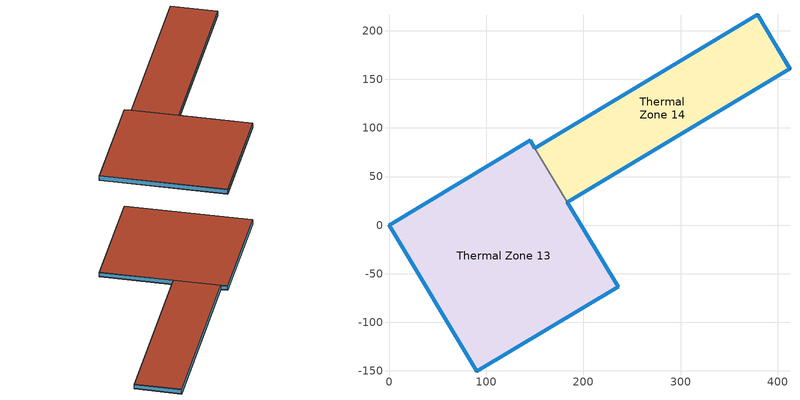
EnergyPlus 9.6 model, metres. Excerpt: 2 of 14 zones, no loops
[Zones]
Thermal Zone 13
 floor to Thermal Zone 11 (Interior Floor): 0,0 145.14,87.21 150.03,79.05 183.45,23.43 235.57,-63.3 90.43,-150.5 z52.4
 wall outside (Ext Wall): 150.03,79.05 145.14,87.21 0,0 90.43,-150.5 235.57,-63.3 183.45,23.43 z52.4:59.72
 wall to Thermal Zone 14 (Interior Wall): 183.45,23.43 150.03,79.05 z52.4:59.72
 window (Ext Window): 90.44,-150.5 235.56,-63.3 z54.23:57.89; 150.03,79.06 145.14,87.2 / 235.56,-63.29 183.46,23.42 z53.13:58.99; 0.01,-0.01 90.43,-150.49 z52.8:59.32; 145.13,87.2 0.01,0.01 z52.84:59.28
 roof outside (Ext Roof): 90.43,-150.5 235.57,-63.3 183.45,23.43 150.03,79.05 145.14,87.21 0,0 z59.72
Thermal Zone 14
 floor to Thermal Zone 12 (Interior Floor): 150.03,79.05 379.04,216.66 412.46,161.04 183.45,23.43 z52.4
 wall outside (Ext Wall): 183.45,23.43 412.46,161.04 379.04,216.66 150.03,79.05 z52.4:59.72
 window (Ext Window): 183.46,23.44 412.46,161.03 z54.23:57.89; 412.46,161.04 379.05,216.65 z53.13:58.99; 379.03,216.65 150.04,79.06 z52.84:59.28
 roof outside (Ext Roof): 183.45,23.43 412.46,161.04 379.04,216.66 150.03,79.05 z59.72
[Building]
Building 1: North Axis {deg}=-0
[Site:Location]
Washington Dc Dulles IntL Ar: Latitude {deg}=38.98; Longitude {deg}=-77.47; Time Zone {hr}=-5; Elevation {m}=82
[SizingPeriod:DesignDay] Month=7; Day of Month=21; Day Type=SummerDesignDay; Daily Dry-Bulb Temperature Range {deltaC}=14.4; Dry-Bulb Temperature Range Modifier Type=DefaultMultipliers; Barometric Pressure {Pa}=86790; Wind Speed {m/s}=5; Wind Direction {deg}=340; Rain Indicator=No; Snow Indicator=No; Daylight Saving Time Indicator=No; Solar Model Indicator=ASHRAETau; ASHRAE Clear Sky Optical Depth for Beam Irradiance (taub)=0.339; ASHRAE Clear Sky Optical Depth for Diffuse Irradiance (taud)=2.366; Begin Environment Reset Mode=FullResetAtBeginEnvironment
Name | Maximum Dry-Bulb Temperature {C} | Humidity Condition Type | Wetbulb or DewPoint at Maximum Dry-Bulb {C} | Enthalpy at Maximum Dry-Bulb {J/kg}
SALT-LAKE-CITY-IAP Ann Clg .4% Condns DB=>MWB | 36.5 | Wetbulb | 17.1
SALT-LAKE-CITY-IAP Ann Clg .4% Condns DP=>MDB | 22.5 | Dewpoint | 15.6
SALT-LAKE-CITY-IAP Ann Clg .4% Condns Enth=>MDB | 30.8 | Enthalpy |  | 59300
SALT-LAKE-CITY-IAP Ann Clg .4% Condns WB=>MDB | 31.2 | Wetbulb | 19
[Material] Thermal Absorptance=0.9
Name | Roughness | Thickness m | Conductivity W/m-K | Density kg/m3 | Specific Heat J/kg-K | Solar Absorptance | Visible Absorptance
wall concrete | MediumRough | 0.03 | 0.5 | 2243 | 837 | 0.65 | 0.65
roof concrete | MediumRough | 0.05 | 0.5 | 2243 | 837 | 0.65 | 0.65
Wall Insulation [18]; Roof Insulation [18] | MediumRough | 0.1693 | 0.049 | 265 | 836.8 | 0.7 | 0.7
F16 Acoustic tile | MediumSmooth | 0.0191 | 0.06 | 368 | 590 | 0.3 | 0.3
M11 100mm lightweight concrete | MediumRough | 0.1016 | 0.53 | 1280 | 840 | 0.5 | 0.5
G01a 19mm gypsum board | MediumSmooth | 0.019 | 0.16 | 800 | 1090 | 0.4 | 0.4
[Material:AirGap]
Name | Thermal Resistance m2-K/W
F04 Wall air space resistance | 0.15
F05 Ceiling air space resistance | 0.18
[WindowMaterial:SimpleGlazingSystem]
Window Material Simple Glazing System: U-Factor W/m2-K=1.8; Solar Heat Gain Coefficient=0.3
[Construction]
Ext Roof: roof concrete, Roof Insulation [18]
Ext Wall: wall concrete, Wall Insulation [18]
Ext Window: Window Material Simple Glazing System
Interior Floor: F16 Acoustic tile, F05 Ceiling air space resistance, M11 100mm lightweight concrete
Interior Wall: G01a 19mm gypsum board, F04 Wall air space resistance, G01a 19mm gypsum board
[Zone]
Thermal Zone 13; Thermal Zone 14: 59, 0, 0, 52.4, , 1, , , , , , Yes
